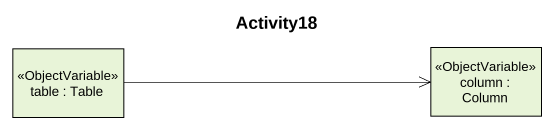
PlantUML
@startuml
title Activity18
hide empty description
state "table : Table" as table <<ObjectVariable>>
state "column : Column" as column <<ObjectVariable>>
table -right-> column
@enduml
